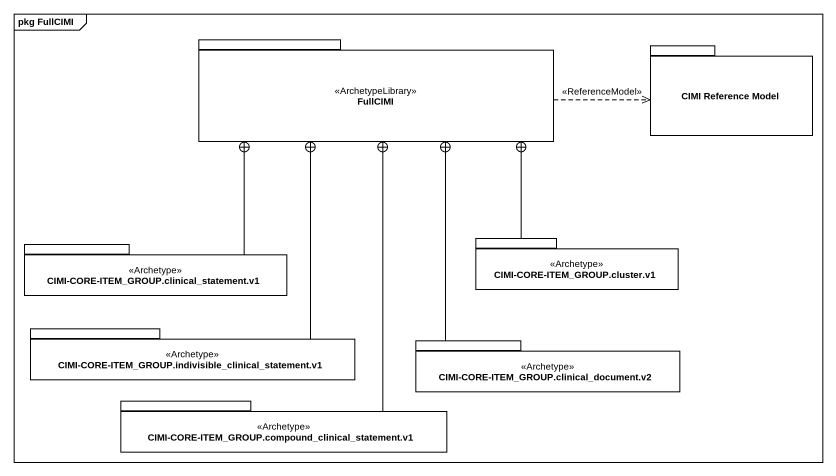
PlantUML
@startuml
mainframe pkg FullCIMI
package FullCIMI <<ArchetypeLibrary>> {
}
package "CIMI Reference Model" as CIMI_Reference_Model {
}
package "CIMI-CORE-ITEM_GROUP.clinical_statement.v1" as CIMI_CORE_ITEM_GROUP <<Archetype>> {
}
package "CIMI-CORE-ITEM_GROUP.cluster.v1" as CIMI_CORE_ITEM_GROUP_2 <<Archetype>> {
}
package "CIMI-CORE-ITEM_GROUP.indivisible_clinical_statement.v1" as CIMI_CORE_ITEM_GROUP_3 <<Archetype>> {
}
package "CIMI-CORE-ITEM_GROUP.clinical_document.v2" as CIMI_CORE_ITEM_GROUP_4 <<Archetype>> {
}
package "CIMI-CORE-ITEM_GROUP.compound_clinical_statement.v1" as CIMI_CORE_ITEM_GROUP_5 <<Archetype>> {
}
FullCIMI .right.> CIMI_Reference_Model : <<ReferenceModel>>
CIMI_CORE_ITEM_GROUP -up-+ FullCIMI
CIMI_CORE_ITEM_GROUP_2 -up-+ FullCIMI
CIMI_CORE_ITEM_GROUP_3 -up-+ FullCIMI
CIMI_CORE_ITEM_GROUP_4 -up-+ FullCIMI
CIMI_CORE_ITEM_GROUP_5 -up-+ FullCIMI
@enduml
